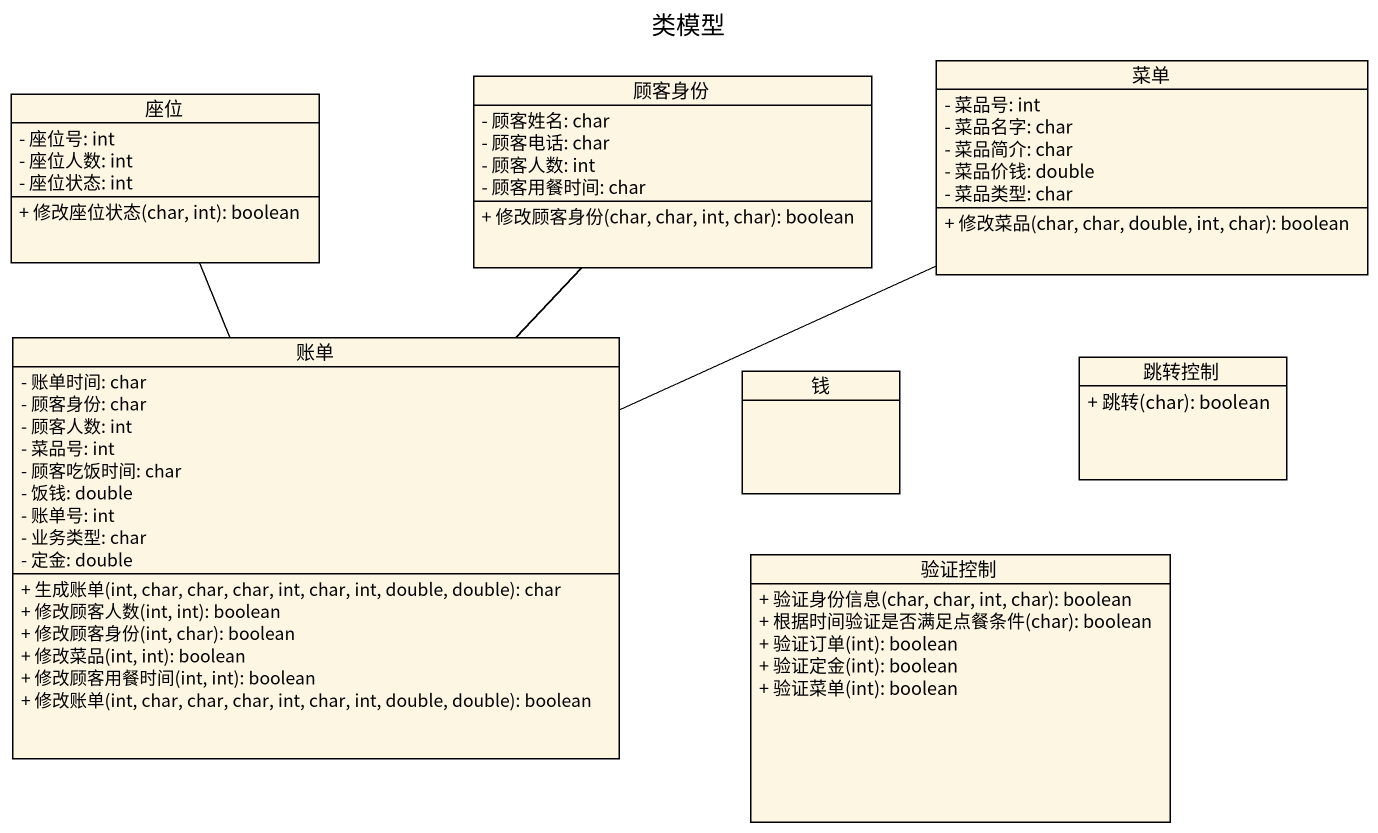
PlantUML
@startuml
title 类模型
hide circle
hide empty members
skinparam classAttributeIconSize 0
class 菜单 {
  - 菜品号: int
  - 菜品名字: char
  - 菜品简介: char
  - 菜品价钱: double
  - 菜品类型: char
  + 修改菜品(char, char, double, int, char): boolean
}
class 座位 {
  - 座位号: int
  - 座位人数: int
  - 座位状态: int
  + 修改座位状态(char, int): boolean
}
class 顾客身份 {
  - 顾客姓名: char
  - 顾客电话: char
  - 顾客人数: int
  - 顾客用餐时间: char
  + 修改顾客身份(char, char, int, char): boolean
}
class 账单 {
  - 账单时间: char
  - 顾客身份: char
  - 顾客人数: int
  - 菜品号: int
  - 顾客吃饭时间: char
  - 饭钱: double
  - 账单号: int
  - 业务类型: char
  - 定金: double
  + 生成账单(int, char, char, char, int, char, int, double, double): char
  + 修改顾客人数(int, int): boolean
  + 修改顾客身份(int, char): boolean
  + 修改菜品(int, int): boolean
  + 修改顾客用餐时间(int, int): boolean
  + 修改账单(int, char, char, char, int, char, int, double, double): boolean
}
class 钱
class 跳转控制 {
  + 跳转(char): boolean
}
class 验证控制 {
  + 验证身份信息(char, char, int, char): boolean
  + 根据时间验证是否满足点餐条件(char): boolean
  + 验证订单(int): boolean
  + 验证定金(int): boolean
  + 验证菜单(int): boolean
}
座位 -- 账单
账单 -right- 菜单
账单 -up- 顾客身份
@enduml
